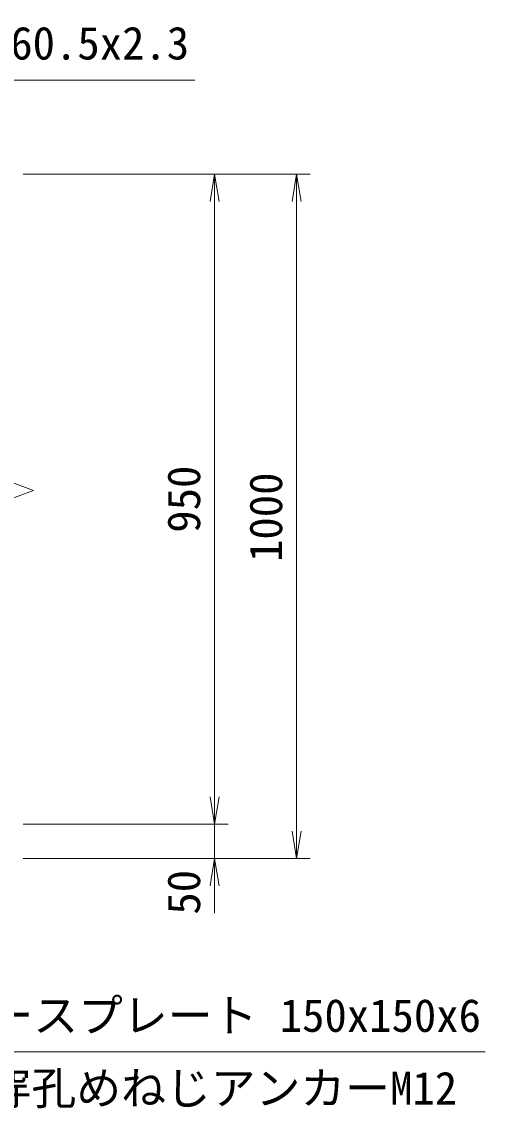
# Model space of a CAD drawing. Units: millimetres, scale not verified. Extents: x -4200 to 4200, y -2970 to 2970.
# Drawn here: x -1234 to -555, y -404 to 1184 of the extents above; entities that cross this region are included whole.
import ezdxf
from ezdxf.enums import TextEntityAlignment as Align

# ---------------------------------------------------------------- set-up
doc = ezdxf.new("R2010")
doc.units = ezdxf.units.MM
doc.header["$LTSCALE"] = 20
for name, color, linetype, lineweight in [('0-4_D-STR-DIM', 7, 'Continuous', 9), ('0-5_0', 3, 'Continuous', 18), ('0-6_D-STR-TXT', 7, 'Continuous', 9)]:
    doc.layers.add(name, color=color, linetype=linetype, lineweight=lineweight)
doc.styles.add('ＭＳ ゴシック', font='')
doc.styles.get('ＭＳ ゴシック').set_extended_font_data('MS Gothic')

# ---------------------------------------------------------------- blocks, each defined once
blk = doc.blocks.new('_Open')
at = {"layer": '0-5_0', "color": 7, "lineweight": 9}
blk.add_line((-20, 3.33), (0, 0), dxfattribs=at)
blk.add_lwpolyline([(-20, -3.33), (0, 0), (-20, 0)], dxfattribs=at)

msp = doc.modelspace()

# ---------------------------------------------------------------- linework, layer by layer
at = {"layer": '0-4_D-STR-DIM'}
for p, q in [((-1231.55, 961.37), (-931.55, 961.37)), ((-1231.55, 961.37), (-811.55, 961.37)), ((-951.55, 51.37), (-951.55, 921.37)), ((-831.55, 1.37), (-831.55, 921.37)), ((-1216.31, 499.19), (-1251.55, 512.02)), ((-1286.78, 473.54), (-1216.31, 499.19)), ((-951.55, 51.37), (-951.55, 91.37)), ((-1231.55, 11.37), (-931.55, 11.37)), ((-1231.55, 11.37), (-931.55, 11.37)), ((-951.55, -38.63), (-951.55, 11.37)), ((-1231.55, -38.63), (-931.55, -38.63)), ((-1231.55, -38.63), (-811.55, -38.63)), ((-951.55, -78.63), (-951.55, -118.63))]:
    msp.add_line(p, q, dxfattribs=at)
at = {"layer": '0-6_D-STR-TXT'}
for points in [[(-980.65, 1098.46), (-1513.81, 1098.46), (-1595.74, 872.73)], [(-555.47, -321.11), (-1402.08, -321.11), (-1535.39, -38.36)]]:
    msp.add_lwpolyline(points, dxfattribs=at)

# ---------------------------------------------------------------- block references
at = {"layer": '0-4_D-STR-DIM', "xscale": 2, "yscale": 2}
for p, rotation in [((-951.55, 961.37), 90), ((-831.55, 961.37), 90), ((-951.55, 11.37), 270), ((-951.55, 11.37), 270), ((-831.55, -38.63), 270), ((-951.55, -38.63), 90)]:
    msp.add_blockref('_Open', p, dxfattribs=dict(at, rotation=rotation))

# ---------------------------------------------------------------- texts
at = {"layer": '0-4_D-STR-DIM', "style": 'ＭＳ ゴシック'}
for s, p in [('950', (-958.29, 437.24)), ('1000', (-838.29, 394.47)), ('50', (-958.29, -120.83))]:
    msp.add_text(s, height=48.09, rotation=90, dxfattribs=at).set_placement(p, align=Align.BOTTOM_LEFT)
at = {"layer": '0-6_D-STR-TXT', "style": 'ＭＳ ゴシック'}
for s, p in [('門柱 φ60.5x2.3', (-1464.15, 1114.35)), ('ベースプレート 150x150x6 ', (-1348.11, -306.5)), ('他穿孔めねじアンカーM12', (-1350.73, -412.73))]:
    msp.add_text(s, height=48.09, dxfattribs=at).set_placement(p, align=Align.BOTTOM_LEFT)

doc.saveas('drawing.dxf')
